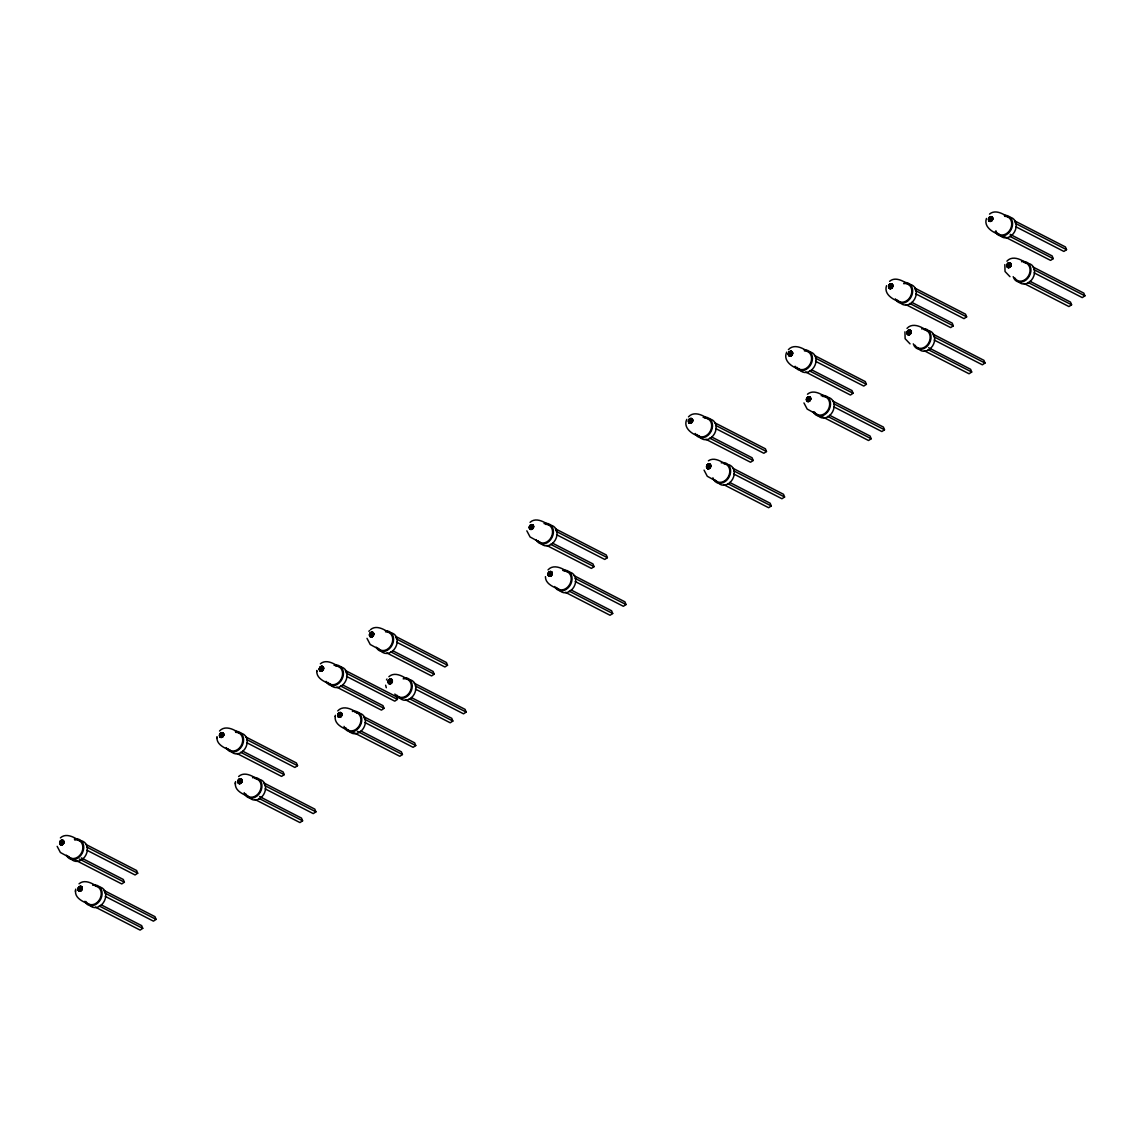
<?xml version="1.0" encoding="UTF-8"?>
<svg xmlns="http://www.w3.org/2000/svg" width="1142" height="1142" viewBox="0 0 1142 1142"><rect width="100%" height="100%" fill="white"/><g stroke="black" fill="none" stroke-linecap="round" stroke-linejoin="round"><path stroke-width="1.5" d="M61.482 844.994C59.627 836.586 66.993 841.311 62.31 844.766C59.056 846.179 58.827 840.512 61.768 840.184M79.854 891.16C77.999 882.766 85.364 887.477 80.682 890.931C77.428 892.345 77.213 886.677 80.14 886.349M221.334 737.461C219.478 729.067 226.844 733.778 222.162 737.232C218.907 738.646 218.679 732.978 221.619 732.65M239.706 783.64C237.85 775.232 245.216 779.943 240.534 783.398C237.279 784.811 237.051 779.144 239.991 778.815M321.173 671.168C319.317 662.76 326.683 667.485 322.001 670.939C318.746 672.352 318.518 666.685 321.459 666.357M339.545 717.333C337.689 708.939 345.055 713.65 340.373 717.105C337.118 718.518 336.89 712.851 339.831 712.522M371.321 636.993C369.466 628.585 376.831 633.31 372.149 636.765C368.895 638.178 368.666 632.511 371.607 632.183M389.964 683.858C388.109 675.45 395.475 680.161 390.792 683.615C387.538 685.043 387.309 679.362 390.25 679.047M531.158 529.46C529.317 521.066 536.683 525.777 531.986 529.231C528.746 530.645 528.518 524.977 531.458 524.649M549.816 576.325C547.96 567.917 555.326 572.627 550.644 576.096C547.389 577.509 547.161 571.828 550.101 571.514M690.282 423.297C688.426 414.889 695.792 419.599 691.11 423.068C687.855 424.481 687.627 418.814 690.567 418.486M708.383 468.777C706.527 460.369 713.893 465.094 709.211 468.548C705.956 469.962 705.727 464.294 708.668 463.966M790.178 356.09C788.323 347.682 795.688 352.407 791.006 355.861C787.752 357.275 787.537 351.608 790.464 351.279M808.279 401.57C806.423 393.162 813.789 397.887 809.107 401.342C805.852 402.755 805.624 397.088 808.565 396.759M890.417 288.655C888.562 280.247 895.928 284.972 891.245 288.426C887.991 289.84 887.762 284.172 890.703 283.844M908.789 334.834C906.934 326.426 914.299 331.137 909.617 334.592C906.363 336.005 906.148 330.338 909.075 330.009M990.328 221.448C988.472 213.054 995.838 217.765 991.156 221.22C987.901 222.633 987.673 216.966 990.614 216.637M1008.7 267.628C1006.844 259.22 1014.21 263.93 1009.528 267.385C1006.273 268.798 1006.045 263.131 1008.986 262.803M75.529 890.432L75.729 889.133M88.919 904.221C83.452 901.837 75.001 898.511 75.5 891.074M75.472 891.488L75.558 890.103M230.384 750.522C224.917 748.138 216.48 744.812 216.966 737.375M216.937 737.789L217.009 736.733M259.691 779.501A10.778 8.565 -62.8 0 1 263.545 794.661A10.778 8.565 -62.8 0 1 248.828 796.731C243.36 794.318 234.852 791.021 235.338 783.54M235.38 782.898L235.566 781.599M235.309 783.954L235.395 782.57M340.03 666.899A10.778 8.565 -62.8 0 1 345.384 681.588A10.778 8.565 -62.8 0 1 330.295 684.272C324.828 681.86 316.32 678.548 316.819 671.068M316.848 670.44L316.791 671.496M335.22 716.605L335.405 715.306M335.248 716.277C334.006 724.099 342.771 728.125 348.61 730.395M699.332 436.358C692.28 434.545 682.716 427.779 686.799 419.357M800 370.122A10.778 8.565 -62.8 0 1 799.314 369.18C792.248 367.367 782.613 360.615 786.71 352.15M900.239 302.687A10.778 8.565 -62.8 0 1 899.539 301.759C892.916 299.761 883.494 294.022 886.563 285.657M910.031 343.87L905.121 338.703L904.935 331.822M1009.171 217.18A10.778 8.565 -62.8 0 1 1014.524 231.869A10.778 8.565 -62.8 0 1 999.45 234.553C992.826 232.554 983.405 226.815 986.46 218.45M1009.942 276.664L1005.031 271.496L1004.832 264.616M61.211 844.994L62.053 840.141M79.583 891.16L80.425 886.32M221.048 737.461L221.891 732.622M239.42 783.626L240.263 778.787M320.902 671.168L321.744 666.314M339.274 717.333L340.116 712.494M371.05 636.993L371.878 632.154M389.693 683.858L390.521 679.005M530.887 529.46L531.729 524.621M549.545 576.325L550.373 571.471M690.011 423.297L690.839 418.443M708.111 468.777L708.939 463.923M789.907 356.09L790.749 351.236M808.008 401.57L808.85 396.717M890.146 288.655L890.988 283.816M908.518 334.82L909.36 329.981M990.043 221.448L990.885 216.609M1008.415 267.613L1009.257 262.774M60.954 844.952L62.325 840.155M79.326 891.117L80.697 886.32M220.791 737.418L222.162 732.622M239.163 783.583L240.534 778.787M320.631 671.125L322.015 666.328M339.003 717.29L340.387 712.494M370.779 636.951L372.149 632.154M389.422 683.801L390.807 679.005M530.63 529.417L532.001 524.621M549.273 576.267L550.644 571.471M689.739 423.254L691.124 418.457M707.84 468.734L709.211 463.938M789.65 356.047L791.021 351.251M807.751 401.527L809.121 396.731M889.889 288.612L891.26 283.816M908.261 334.777L909.632 329.981M989.786 221.405L991.156 216.609M1008.158 267.571L1009.528 262.774M60.697 844.866L62.582 840.198M79.069 891.031L80.954 886.363M220.534 737.332L222.433 732.664M238.921 783.498L240.805 778.83M320.388 671.039L322.272 666.371M338.76 717.205L340.644 712.537M370.536 636.865L372.42 632.197M389.179 683.715L391.064 679.062M530.373 529.331L532.272 524.663M549.031 576.182L550.915 571.528M689.497 423.168L691.381 418.5M707.597 468.648L709.482 463.98M789.393 355.961L791.278 351.293M807.494 401.442L809.378 396.774M889.632 288.526L891.517 283.858M908.004 334.692L909.888 330.024M989.529 221.32L991.427 216.652M1007.915 267.485L1009.799 262.817M60.469 844.737L62.839 840.284M78.841 890.903L81.21 886.449M220.306 737.204L222.676 732.75M238.678 783.369L241.048 778.915M320.16 670.911L322.529 666.457M370.293 636.736L372.663 632.283M338.532 717.076L340.901 712.622M388.951 683.601L391.321 679.147M530.145 529.203L532.515 524.749M548.788 576.068L551.158 571.614M689.268 423.04L691.624 418.586M707.355 468.52L709.724 464.066M789.165 355.833L791.534 351.379M807.266 401.313L809.635 396.859M889.404 288.398L891.774 283.944M907.776 334.563L910.145 330.109M989.3 221.191L991.67 216.737M1007.672 267.356L1010.042 262.903M386.481 679.918L386.967 679.019M60.255 844.566L63.067 840.412M78.627 890.746L81.439 886.577M220.106 737.047L222.904 732.878M238.478 783.212L241.276 779.044M319.946 670.754L322.758 666.585M370.094 636.579L372.892 632.411M338.317 716.919L341.13 712.751M388.737 683.43L391.549 679.262M529.945 529.046L532.743 524.877M548.588 575.896L551.386 571.728M689.054 422.868L691.866 418.714M707.155 468.348L709.967 464.194M788.951 355.662L791.763 351.508M807.051 401.142L809.864 396.988M889.19 288.241L892.002 284.072M907.562 334.406L910.374 330.238M989.1 221.034L991.898 216.866M1007.472 267.199L1010.27 263.031M60.069 844.381L63.281 840.569M78.441 890.546L81.653 886.734M219.921 736.847L223.118 733.036M319.76 670.554L322.958 666.742M238.293 783.012L241.49 779.201M369.908 636.38L373.106 632.568M338.132 716.719L341.33 712.908M388.551 683.23L391.749 679.433M529.76 528.846L532.957 525.034M548.403 575.696L551.6 571.899M688.869 422.683L692.066 418.871M788.779 355.476L791.977 351.665M706.969 468.163L710.167 464.351M889.004 288.041L892.216 284.23M806.866 400.956L810.078 397.145M988.915 220.834L992.112 217.023M907.376 334.206L910.588 330.395M1007.287 267L1010.484 263.188M368.88 631.326L369.523 630.555M59.926 844.152L63.452 840.769M78.298 890.317L81.824 886.934M219.764 736.619L223.304 733.235M319.603 670.325L323.143 666.942M369.751 636.151L373.291 632.768M238.136 782.784L241.676 779.401M337.989 716.491L341.515 713.108M529.602 528.618L533.143 525.234M388.394 683.016L391.934 679.618M548.246 575.482L551.786 572.085M688.712 422.454L692.252 419.071M788.622 355.248L792.148 351.864M706.812 467.935L710.353 464.551M888.861 287.813L892.387 284.429M806.723 400.728L810.249 397.345M988.758 220.606L992.298 217.223M907.233 333.978L910.759 330.595M1007.13 266.771L1010.67 263.388M219.535 731.023C224.731 725.127 233.525 728.996 238.635 732.821M337.746 710.909C342.957 704.999 351.736 708.868 356.861 712.694M688.483 416.859C693.679 410.949 702.473 414.832 707.597 418.657M548.017 569.887C553.213 563.977 562.007 567.86 567.117 571.685M788.38 349.652C793.59 343.742 802.369 347.625 807.494 351.45M906.991 328.396C912.201 322.487 920.98 326.355 926.105 330.195M1006.901 261.19C1012.097 255.28 1020.891 259.163 1026.001 262.988M59.798 843.895L63.609 840.997M219.635 736.362L223.461 733.464M319.489 670.068L323.3 667.171M369.637 635.894L373.448 632.996M78.17 890.061L81.981 887.163M529.474 528.361L533.285 525.463M238.021 782.527L241.833 779.629M337.861 716.234L341.672 713.336M688.597 422.197L692.409 419.3M388.28 682.759L392.091 679.847M788.494 354.991L792.305 352.093M548.131 575.225L551.943 572.313M888.733 287.556L892.544 284.658M988.629 220.349L992.455 217.451M706.698 467.678L710.51 464.78M806.595 400.471L810.406 397.573M907.105 333.721L910.916 330.823M1007.001 266.514L1010.827 263.616M60.398 837.885C65.822 832.775 73.787 836.943 78.798 840.355M530.074 522.351C535.498 517.255 543.478 521.409 548.474 524.82M238.621 776.517C244.045 771.421 252.011 775.589 257.007 779.001M388.88 676.735C394.304 671.639 402.269 675.807 407.28 679.219M320.36 663.83C325.841 659.02 333.535 663.259 338.489 666.528M370.508 629.656C375.975 624.845 383.669 629.085 388.623 632.354M79.041 883.822C84.522 879.012 92.216 883.251 97.17 886.52M889.604 281.317C895.085 276.507 902.78 280.746 907.733 284.015M989.514 214.111C994.982 209.3 1002.676 213.54 1007.629 216.809M807.465 394.233C812.947 389.408 820.641 393.662 825.595 396.931M81.325 857.899L123.293 879.468L124.364 882.181L121.751 883.937L75.5 860.169M85.736 844.352L136.612 870.504L137.697 873.216L135.07 874.972L86.892 850.219M242.718 751.165L283.13 771.935L284.215 774.647L281.589 776.403L236.879 753.434M245.573 736.818L296.449 762.97L297.534 765.682L294.907 767.453L246.729 742.685M392.705 650.697L433.118 671.467L434.203 674.18L431.576 675.936L386.867 652.967M447.521 665.215L396.645 639.063L395.56 636.351L446.436 662.503L447.521 665.215L444.895 666.985L396.717 642.218M552.557 543.164L592.969 563.934L594.054 566.646L591.428 568.402L546.718 545.433M607.373 557.681L556.497 531.53L555.412 528.817L606.288 554.969L607.373 557.681L604.746 559.452L556.568 534.684M342.571 684.872L382.984 705.642L384.055 708.354L381.442 710.11L336.733 687.127M397.373 699.389L346.497 673.238L345.426 670.525L396.303 696.677L397.373 699.389L394.761 701.159L346.568 676.392M711.68 436.986L752.093 457.771L753.163 460.483L750.537 462.239L705.827 439.256M714.535 422.654L765.411 448.806L766.482 451.518L763.87 453.274L715.677 428.521M811.577 369.794L851.989 390.564L853.074 393.276L850.447 395.032L805.738 372.049M814.432 355.447L865.308 381.599L866.393 384.312L863.766 386.067L815.588 361.315M911.816 302.359L952.228 323.129L953.299 325.841L950.686 327.597L905.977 304.629M966.632 316.876L915.756 290.725L914.671 288.012L965.547 314.164L966.632 316.876L964.005 318.647L915.827 293.879M1010.156 234.353L1052.125 255.922L1053.209 258.634L1050.583 260.39L1004.332 236.622M1066.528 249.67L1015.652 223.518L1014.567 220.806L1065.443 246.958L1066.528 249.67L1063.901 251.44L1015.723 226.673M101.253 904.864L141.665 925.634L142.736 928.346L140.123 930.102L95.414 907.133M156.069 919.381L105.192 893.23L104.108 890.517L154.984 916.669L156.069 919.381L153.442 921.151L105.264 896.384M259.548 796.531L301.502 818.1L302.587 820.812L299.961 822.583L255.251 799.6M315.906 811.848L265.03 785.71L263.945 782.984L314.821 809.136L315.906 811.848L313.279 813.618L265.101 788.851M729.781 482.466L770.179 503.251L771.264 505.963L768.637 507.719L723.928 484.736M732.636 468.134L783.512 494.286L784.583 496.998L781.956 498.754L733.778 474.001M829.677 415.274L870.09 436.044L871.16 438.756L868.548 440.512L820.755 415.945M832.532 400.928L883.408 427.079L884.493 429.792L881.867 431.548L833.689 406.795M360.943 731.037L401.356 751.807L402.427 754.519L399.814 756.289L353.563 732.507M415.745 745.555L364.869 719.403L363.798 716.691L414.674 742.842L415.745 745.555L413.133 747.325L364.955 722.558M411.363 697.548L451.775 718.318L452.846 721.03L450.233 722.8L405.524 699.818M414.218 683.216L465.094 709.368L466.164 712.08L463.552 713.836L415.36 689.069M571.214 590.014L611.612 610.784L612.697 613.497L610.071 615.267L565.361 592.284M574.055 575.682L624.931 601.834L626.016 604.546L623.389 606.302L575.211 581.535M928.632 347.725L970.6 369.294L971.685 372.007L969.058 373.777L924.349 350.794M985.004 363.042L934.127 336.89L933.043 334.178L983.919 360.33L985.004 363.042L982.377 364.812L934.199 340.045M1030.084 281.317L1070.497 302.088L1071.581 304.8L1068.955 306.57L1024.246 283.587M1032.939 266.971L1083.815 293.123L1084.9 295.835L1082.273 297.605L1034.095 272.838M988.544 220.078L992.569 217.708M888.647 287.284L892.673 284.915M788.408 354.719L792.434 352.336M688.512 421.926L692.523 419.542M529.388 528.089L533.414 525.72M369.537 635.623L373.562 633.253M219.55 736.09L223.575 733.721M319.403 669.797L323.429 667.428M59.712 843.624L63.738 841.24M1006.916 266.243L1010.941 263.873M806.509 400.2L810.534 397.816M907.019 333.45L911.045 331.08M706.598 467.406L710.624 465.022M548.032 574.94L552.057 572.57M237.921 782.256L241.947 779.886M337.775 715.963L341.801 713.593M388.194 682.473L392.22 680.104M78.084 889.789L82.11 887.42M708.411 460.797C714.007 456.9 720.83 461.225 725.684 464.137M988.487 219.778L992.655 217.979M888.59 286.985L892.758 285.186M788.351 354.42L792.519 352.621M1006.859 265.943L1011.027 264.145M688.455 421.626L692.623 419.828M906.962 333.15L911.13 331.351M529.331 527.79L533.5 525.991M806.452 399.9L810.62 398.101M706.555 467.107L710.724 465.308M369.494 635.323L373.662 633.524M319.346 669.497L323.514 667.699M547.989 574.654L552.157 572.856M219.492 735.791L223.661 733.992M388.137 682.188L392.306 680.389M59.655 843.324L63.824 841.526M337.718 715.663L341.886 713.864M237.879 781.956L242.033 780.157M78.027 889.49L82.195 887.691M988.472 219.478L992.726 218.579M888.576 286.685L892.83 285.785M1006.844 265.643L1011.098 264.758M788.337 354.106L792.591 353.221M906.948 332.85L911.202 331.965M688.44 421.312L692.694 420.427M806.438 399.586L810.692 398.701M706.527 466.793L710.795 465.907M529.317 527.49L533.571 526.59M547.96 574.34L552.228 573.455M369.466 635.023L373.734 634.124M319.332 669.183L323.586 668.298M388.123 681.874L392.377 680.989M219.478 735.491L223.732 734.591M337.704 715.363L341.958 714.464M237.85 781.656L242.104 780.771M59.641 843.01L63.895 842.125M78.013 889.19L82.267 888.29M992.712 218.279L988.501 219.15M892.816 285.486L888.59 286.356M1011.084 264.444L1006.873 265.329M792.577 352.921L788.351 353.792M911.188 331.651L906.962 332.536M692.666 420.113L688.455 420.998M810.677 398.401L806.452 399.272M710.767 465.608L706.555 466.478M533.557 526.291L529.331 527.161M552.2 573.141L547.989 574.026M373.705 633.824L369.494 634.695M323.571 667.999L319.346 668.869M392.363 680.675L388.137 681.56M223.718 734.292L219.507 735.163M341.943 714.164L337.718 715.049M242.09 780.457L237.879 781.342M63.881 841.825L59.655 842.696M82.253 887.991L78.027 888.861M992.712 218.893L988.544 218.836M1011.084 265.072L1006.916 265.001M892.816 286.1L888.647 286.042M911.188 332.279L907.019 332.208M792.577 353.535L788.408 353.478M810.677 399.015L806.509 398.958M692.666 420.741L688.512 420.684M710.767 466.222L706.612 466.164M533.557 526.905L529.388 526.847M552.2 573.769L548.046 573.712M373.705 634.438L369.537 634.381M323.571 668.612L319.403 668.555M392.348 681.303L388.194 681.246M341.943 714.792L337.775 714.721M223.718 734.906L219.55 734.848M242.09 781.085L237.921 781.014M63.881 842.439L59.712 842.382M82.253 888.604L78.084 888.547M992.655 219.221L988.644 218.522M1011.027 265.387L1007.016 264.687M892.758 286.428L888.733 285.728M911.13 332.593L907.105 331.894M792.519 353.849L788.494 353.163M810.62 399.329L806.595 398.644M692.623 421.055L688.597 420.37M710.709 466.536L706.698 465.85M533.5 527.233L529.488 526.533M552.143 574.083L548.131 573.398M373.648 634.766L369.637 634.067M323.514 668.941L319.489 668.241M392.306 681.617L388.28 680.932M341.886 715.106L337.861 714.407M223.661 735.234L219.649 734.534M242.033 781.399L238.021 780.7M63.824 842.753L59.798 842.068M82.195 888.933L78.17 888.233M992.569 219.535L988.758 218.222M1010.941 265.701L1007.13 264.387M892.673 286.742L888.861 285.429M911.045 332.907L907.233 331.594M792.434 354.163L788.622 352.864M810.52 399.643L806.723 398.344M692.523 421.369L688.726 420.056M710.624 466.85L706.827 465.536M533.414 527.547L529.602 526.234M552.057 574.397L548.26 573.084M373.562 635.08L369.751 633.767M392.206 681.931L388.408 680.618M323.414 669.255L319.617 667.942M341.786 715.42L337.989 714.107M223.575 735.548L219.764 734.235M241.947 781.713L238.136 780.4M63.738 843.067L59.926 841.768M82.11 889.247L78.298 887.934M992.441 219.835L988.915 217.922M1010.813 266L1007.287 264.102M892.544 287.042L889.018 285.129M910.916 333.207L907.39 331.308M792.305 354.477L788.779 352.564M810.406 399.957L806.88 398.044M692.409 421.683L688.883 419.771M710.495 467.164L706.969 465.251M533.285 527.847L529.76 525.934M551.929 574.712L548.403 572.799M373.434 635.38L369.908 633.467M392.091 682.245L388.565 680.332M323.3 669.555L319.774 667.642M341.672 715.72L338.146 713.807M223.447 735.848L219.921 733.935M241.819 782.013L238.293 780.114M63.609 843.381L60.083 841.468M81.981 889.547L78.455 887.634M1009.685 236.266L1053.209 258.634M1034.024 269.698L1084.9 295.835M1028.057 282.431L1071.581 304.8M909.789 303.472L953.299 325.841M928.161 349.638L971.685 372.007M815.516 358.16L866.393 384.312M809.55 370.907L853.074 393.276M833.617 403.64L884.493 429.792M827.65 416.387L871.16 438.756M715.606 425.366L766.482 451.518M709.653 438.114L753.163 460.483M733.706 470.847L784.583 496.998M727.74 483.594L771.264 505.963M717.433 481.838L707.283 476.285L704.057 470.133M550.53 544.277L594.054 566.646M540.223 542.521L530.074 536.968L526.833 530.816M575.14 578.394L626.016 604.546M569.173 591.128L612.697 613.497M390.678 651.811L434.203 674.18M415.288 685.928L466.164 712.08M409.336 698.661L452.846 721.03M340.544 685.985L384.055 708.354M357.36 731.351L402.427 754.519M246.658 739.531L297.534 765.682M240.691 752.278L284.215 774.647M259.063 798.444L302.587 820.812M86.821 847.064L137.697 873.216M79.298 859.012L124.364 882.181M70.547 858.056L60.398 852.503L57.157 846.35M99.226 905.977L142.736 928.346M992.284 220.135L989.1 217.651M1010.656 266.3L1007.472 263.816M892.387 287.341L889.204 284.858M910.759 333.507L907.576 331.023M792.148 354.762L788.965 352.293M810.249 400.242L807.066 397.773M692.252 421.969L689.054 419.499M710.353 467.449L707.155 464.98M533.128 528.146L529.945 525.663M551.786 574.997L548.588 572.527M373.277 635.68L370.094 633.196M391.934 682.531L388.737 680.061M323.143 669.84L319.96 667.371M341.515 716.02L338.332 713.536M223.29 736.147L220.106 733.664M241.661 782.313L238.478 779.829M63.452 843.667L60.269 841.197M81.824 889.846L78.641 887.363M992.098 220.406L989.315 217.408M1010.484 266.571L1007.687 263.574M892.202 287.613L889.404 284.615M910.574 333.778L907.776 330.78M791.963 355.034L789.179 352.036M810.063 400.514L807.266 397.516M692.066 422.24L689.268 419.242M710.167 467.72L707.369 464.723M532.943 528.418L530.159 525.42M551.6 575.268L548.802 572.27M373.106 635.951L370.308 632.953M391.749 682.802L388.951 679.804M322.958 670.126L320.16 667.128M341.33 716.291L338.532 713.293M223.118 736.419L220.32 733.421M241.49 782.584L238.692 779.586M63.267 843.938L60.469 840.94M81.639 890.118L78.841 887.12M991.898 220.649L989.543 217.18M1010.27 266.814L1007.915 263.345M891.988 287.855L889.647 284.387M910.36 334.021L908.018 330.552M791.763 355.29L789.408 351.822M809.849 400.771L807.508 397.302M691.852 422.497L689.497 419.028M709.953 467.977L707.597 464.508M532.743 528.66L530.388 525.192M551.386 575.525L549.031 572.056M372.892 636.194L370.536 632.725M391.535 683.059L389.179 679.59M322.743 670.368L320.388 666.899M341.115 716.534L338.774 713.065M222.904 736.661L220.549 733.193M241.276 782.827L238.921 779.358M63.053 844.195L60.712 840.726M81.425 890.36L79.084 886.891M991.67 220.877L989.8 216.994M1010.042 267.042L1008.172 263.16M891.759 288.084L889.889 284.201M910.131 334.249L908.261 330.366M791.52 355.519L789.65 351.636M809.621 400.999L807.751 397.116M691.624 422.711L689.754 418.843M709.724 468.191L707.854 464.323M532.5 528.889L530.63 525.006M551.158 575.739L549.288 571.856M372.663 636.422L370.793 632.54M391.306 683.273L389.436 679.39M322.515 670.597L320.645 666.714M340.887 716.762L339.017 712.879M222.676 736.89L220.806 733.007M241.048 783.055L239.178 779.172M62.824 844.423L60.954 840.541M81.196 890.589L79.326 886.706M991.413 221.063L990.057 216.837M1009.785 267.228L1008.429 263.003M891.517 288.269L890.16 284.044M909.888 334.435L908.532 330.209M791.278 355.704L789.921 351.479M809.378 401.185L808.022 396.959M691.367 422.911L690.011 418.686M709.467 468.391L708.111 464.166M532.258 529.074L530.902 524.849M550.901 575.939L549.545 571.699M372.406 636.608L371.05 632.383M391.049 683.473L389.693 679.233M322.272 670.782L320.902 666.557M340.644 716.948L339.288 712.722M222.419 737.075L221.063 732.85M240.791 783.241L239.435 779.015M62.582 844.609L61.225 840.384M80.954 890.774L79.597 886.549M1009.528 267.385L1008.7 262.888M991.156 221.22L990.328 216.723M909.617 334.592L908.804 330.095M891.245 288.426L890.432 283.93M809.107 401.342L808.293 396.831M791.006 355.861L790.193 351.351M709.211 468.548L708.383 464.037M691.11 423.068L690.282 418.557M550.644 576.096L549.816 571.585M531.986 529.231L531.173 524.735M390.792 683.615L389.979 679.119M372.149 636.765L371.321 632.268M340.373 717.105L339.559 712.608M322.001 670.939L321.188 666.443M240.534 783.398L239.706 778.901M222.162 737.232L221.334 732.736M80.682 890.931L79.869 886.435M62.31 844.766L61.497 840.255M386.296 687.741L385.639 685.214M1009.242 267.499L1008.8 265.101L1008.971 267.585M990.871 221.334L990.428 218.936L990.599 221.42M909.346 334.706L908.889 332.308L909.075 334.792M890.974 288.541L890.517 286.142L890.703 288.626M808.836 401.456L808.379 399.058L808.565 401.527M790.735 355.976L790.278 353.577L790.464 356.047M708.939 468.663L708.483 466.264L708.654 468.734M690.839 423.182L690.382 420.784L690.553 423.254M550.373 576.21L549.916 573.812L550.087 576.282M531.715 529.346L531.273 526.947L531.444 529.431M390.521 683.744L390.064 681.346L390.236 683.815M371.878 636.879L371.421 634.481L371.593 636.965M340.102 717.219L339.645 714.821L339.831 717.304M321.73 671.053L321.273 668.655L321.444 671.139M240.263 783.512L239.806 781.114L239.977 783.598M221.876 737.347L221.434 734.948L221.605 737.432M80.411 891.046L79.954 888.647L80.14 891.131M62.039 844.88L61.582 842.482L61.768 844.952M803.954 402.926L807.194 409.079L817.344 414.632A10.778 8.565 -62.8 0 0 832.489 411.991A10.778 8.565 -62.8 0 0 827.136 397.302M366.996 638.349L370.222 644.502L380.372 650.055A10.778 8.565 -62.8 0 0 395.532 647.414A10.778 8.565 -62.8 0 0 390.179 632.725M545.433 576.639C545.319 583.919 553.513 586.931 558.866 589.372A10.778 8.565 -62.8 0 0 574.026 586.745A10.778 8.565 -62.8 0 0 568.673 572.056M98.712 886.891A10.778 8.565 -62.8 0 1 104.393 900.967A10.778 8.565 -62.8 0 1 89.676 905.192M92.716 885.264A10.778 8.565 -62.8 0 1 101.995 891.802A10.778 8.565 -62.8 0 1 95.7 904.535A10.778 8.565 -62.8 0 1 84.793 901.338M95.186 886.021A9.764 7.766 -62.8 0 1 100.153 898.497A9.764 7.766 -62.8 0 1 87.22 903.108M86.507 902.351A9.764 7.766 -62.8 0 1 85.907 901.466M728.368 464.651A10.778 8.565 -62.8 0 1 732.593 479.197A10.778 8.565 -62.8 0 1 718.204 482.809M721.244 462.881A10.778 8.565 -62.8 0 1 730.566 469.833A10.778 8.565 -62.8 0 1 723.457 482.538A10.778 8.565 -62.8 0 1 712.894 477.799M723.714 463.623A9.764 7.766 -62.8 0 1 728.396 476.685A9.764 7.766 -62.8 0 1 715.035 479.968M1004.375 215.353A10.778 8.565 -62.8 0 1 1010.898 229.999A10.778 8.565 -62.8 0 1 995.253 231.626M1004.603 216.295A9.764 7.766 -62.8 0 1 1010.613 228.785A9.764 7.766 -62.8 0 1 996.966 232.64M996.381 231.755A9.764 7.766 -62.8 0 1 995.895 230.77M334.035 665.272A10.778 8.565 -62.8 0 1 343.314 671.81A10.778 8.565 -62.8 0 1 337.018 684.543A10.778 8.565 -62.8 0 1 326.098 681.346M335.448 666A9.764 7.766 -62.8 0 1 341.472 678.505A9.764 7.766 -62.8 0 1 327.825 682.359M809.036 351.822A10.778 8.565 -62.8 0 1 815.017 365.24A10.778 8.565 -62.8 0 1 800.813 370.922M804.225 349.98A10.778 8.565 -62.8 0 1 810.763 364.641A10.778 8.565 -62.8 0 1 795.117 366.268M804.453 350.922A9.764 7.766 -62.8 0 1 810.477 363.427A9.764 7.766 -62.8 0 1 796.831 367.281M357.232 713.108A10.778 8.565 -62.8 0 1 364.384 726.498A10.778 8.565 -62.8 0 1 349.366 731.365M352.407 711.452A10.778 8.565 -62.8 0 1 361.743 718.404A10.778 8.565 -62.8 0 1 354.62 731.094A10.778 8.565 -62.8 0 1 344.056 726.355M354.876 712.194A9.764 7.766 -62.8 0 1 359.245 725.798A9.764 7.766 -62.8 0 1 345.598 727.64M928.789 330.695A10.778 8.565 -62.8 0 1 933.628 343.985A10.778 8.565 -62.8 0 1 920.352 350.308M919.424 349.652A10.778 8.565 -62.8 0 1 917.925 347.925M926.476 330.595A10.778 8.565 -62.8 0 1 927.647 330.552M921.651 328.939A10.778 8.565 -62.8 0 1 930.987 335.891A10.778 8.565 -62.8 0 1 923.864 348.581A10.778 8.565 -62.8 0 1 913.3 343.842M924.121 329.681A9.764 7.766 -62.8 0 1 928.489 343.285A9.764 7.766 -62.8 0 1 914.842 345.127M550.016 525.192A10.778 8.565 -62.8 0 1 555.369 539.88A10.778 8.565 -62.8 0 1 540.294 542.564M544.035 523.564A10.778 8.565 -62.8 0 1 553.299 530.102A10.778 8.565 -62.8 0 1 547.004 542.835A10.778 8.565 -62.8 0 1 536.098 539.638M545.433 524.306A9.764 7.766 -62.8 0 1 551.458 536.797A9.764 7.766 -62.8 0 1 537.811 540.651M79.169 840.755A10.778 8.565 -62.8 0 1 86.021 854.787A10.778 8.565 -62.8 0 1 70.604 858.085M74.344 839.099A10.778 8.565 -62.8 0 1 83.623 845.622A10.778 8.565 -62.8 0 1 77.328 858.37A10.778 8.565 -62.8 0 1 66.407 855.172M74.687 839.984A9.764 7.766 -62.8 0 1 82.038 851.746A9.764 7.766 -62.8 0 1 68.135 856.186M385.368 630.898A10.778 8.565 -62.8 0 1 391.892 645.544A10.778 8.565 -62.8 0 1 376.246 647.171M385.596 631.84A9.764 7.766 -62.8 0 1 391.62 644.331A9.764 7.766 -62.8 0 1 377.973 648.185M240.177 733.193A10.778 8.565 -62.8 0 1 246.158 746.625A10.778 8.565 -62.8 0 1 231.954 752.293M231.141 751.493A10.778 8.565 -62.8 0 1 230.456 750.565M235.38 731.365A10.778 8.565 -62.8 0 1 241.904 746.012A10.778 8.565 -62.8 0 1 226.259 747.639M235.609 732.308A9.764 7.766 -62.8 0 1 242.104 743.613A9.764 7.766 -62.8 0 1 229.499 750.037M228.685 749.409A9.764 7.766 -62.8 0 1 227.972 748.652M257.378 779.401A10.778 8.565 -62.8 0 1 258.549 779.358M252.568 777.745A10.778 8.565 -62.8 0 1 261.889 784.697A10.778 8.565 -62.8 0 1 254.78 797.402A10.778 8.565 -62.8 0 1 244.202 792.648M255.037 778.487A9.764 7.766 -62.8 0 1 259.405 792.091A9.764 7.766 -62.8 0 1 245.758 793.947M1028.685 263.488A10.778 8.565 -62.8 0 1 1032.896 278.048A10.778 8.565 -62.8 0 1 1018.521 281.646M1021.562 261.732A10.778 8.565 -62.8 0 1 1030.883 268.684A10.778 8.565 -62.8 0 1 1023.774 281.389A10.778 8.565 -62.8 0 1 1013.197 276.635M1024.031 262.474A9.764 7.766 -62.8 0 1 1028.385 276.079A9.764 7.766 -62.8 0 1 1014.753 277.934M821.141 395.674A10.778 8.565 -62.8 0 1 830.42 402.198A10.778 8.565 -62.8 0 1 824.124 414.946A10.778 8.565 -62.8 0 1 813.204 411.748M822.554 396.402A9.764 7.766 -62.8 0 1 828.293 409.478A9.764 7.766 -62.8 0 1 814.332 411.877M408.822 679.59A10.778 8.565 -62.8 0 1 414.175 694.279A10.778 8.565 -62.8 0 1 399.086 696.948M404.011 677.748A10.778 8.565 -62.8 0 1 410.535 692.409A10.778 8.565 -62.8 0 1 394.889 694.036M403.169 678.833A9.764 7.766 -62.8 0 1 410.52 690.61A9.764 7.766 -62.8 0 1 396.617 695.035M709.139 419.028A10.778 8.565 -62.8 0 1 714.492 433.717A10.778 8.565 -62.8 0 1 699.404 436.387M703.144 417.401A10.778 8.565 -62.8 0 1 712.408 423.925A10.778 8.565 -62.8 0 1 706.127 436.672A10.778 8.565 -62.8 0 1 695.207 433.475M704.557 418.129A9.764 7.766 -62.8 0 1 710.581 430.634A9.764 7.766 -62.8 0 1 696.934 434.488M562.678 570.429A10.778 8.565 -62.8 0 1 571.942 576.953A10.778 8.565 -62.8 0 1 565.661 589.7A10.778 8.565 -62.8 0 1 554.741 586.503M564.091 571.157A9.764 7.766 -62.8 0 1 570.115 583.662A9.764 7.766 -62.8 0 1 556.468 587.502M908.104 284.415A10.778 8.565 -62.8 0 1 915.513 297.163A10.778 8.565 -62.8 0 1 901.052 303.486M904.464 282.559A10.778 8.565 -62.8 0 1 910.988 297.205A10.778 8.565 -62.8 0 1 895.342 298.833M903.622 283.644A9.764 7.766 -62.8 0 1 910.973 295.407A9.764 7.766 -62.8 0 1 897.07 299.846"/></g></svg>
